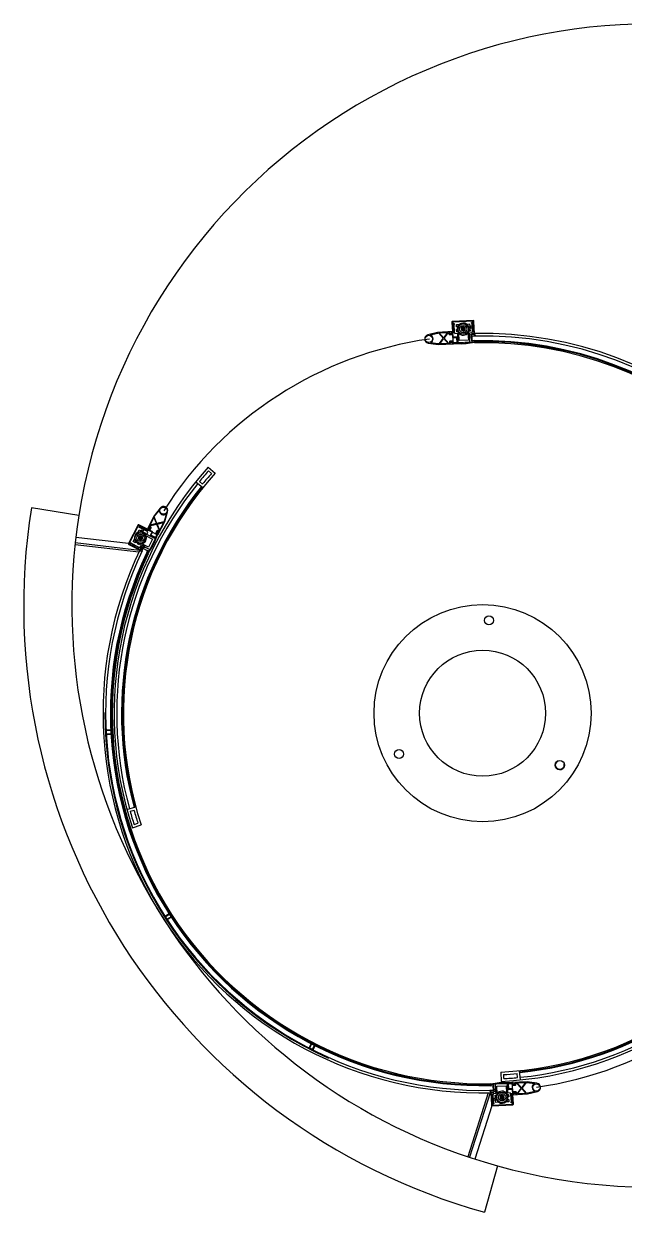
# Model space of a CAD drawing. Header units: inches. Extents: x -12530 to 36157, y 78659 to 110077.
# Drawn here: x -4030 to -2408, y 87301 to 90509 of the extents above; entities that cross this region are included whole.
import ezdxf

# ---------------------------------------------------------------- set-up
doc = ezdxf.new("R2010")
doc.units = ezdxf.units.IN
doc.header["$MEASUREMENT"] = 0
doc.layers.add('freecads.com', color=7, linetype='Continuous')

msp = doc.modelspace()

# ---------------------------------------------------------------- linework, layer by layer
at = {"layer": 'freecads.com'}
for p, q in [((-2873.8, 89703.7), (-2872.4, 89677.4)), ((-2871.5, 89677.5), (-2872.8, 89703.7)), ((-2872.5, 89701.6), (-2872.4, 89699.9)), ((-2815.7, 89708), (-2872.4, 89705.2)), ((-2872.4, 89704.2), (-2815.7, 89707)), ((-2872.4, 89699.9), (-2867.2, 89700.2)), ((-2871.3, 89678), (-2872.4, 89699.9)), ((-2868.3, 89700.1), (-2872.3, 89699.9)), ((-2872.3, 89699.9), (-2871.1, 89675.4)), ((-2817.9, 89706.8), (-2870.1, 89704.1)), ((-2867, 89675.6), (-2868.3, 89700.1)), ((-2868.1, 89697.7), (-2867.1, 89677.3)), ((-2867.7, 89697.7), (-2868.1, 89697.7)), ((-2867.2, 89700.2), (-2867.7, 89697.7)), ((-2861.6, 89697.2), (-2853.4, 89697.6)), ((-2861.3, 89690.7), (-2861.6, 89697.2)), ((-2858.3, 89690.8), (-2861.3, 89690.7)), ((-2843.3, 89691.1), (-2848.5, 89687.8)), ((-2837.8, 89688.3), (-2843.3, 89691.1)), ((-2837.5, 89682.2), (-2837.8, 89688.3)), ((-2833.9, 89698.6), (-2825.7, 89699)), ((-2825.4, 89692.5), (-2828.4, 89692.3)), ((-2825.7, 89699), (-2825.4, 89692.5)), ((-2824.4, 89692.1), (-2824.5, 89691.7)), ((-2824.5, 89691.7), (-2824.4, 89688.4)), ((-2818.3, 89692.4), (-2824.4, 89692.1)), ((-2824.4, 89688.4), (-2824.2, 89688)), ((-2824.2, 89688), (-2818.1, 89688.3)), ((-2820.4, 89702.5), (-2815.2, 89702.8)), ((-2819.6, 89700.1), (-2820.4, 89702.5)), ((-2819.2, 89700.1), (-2819.6, 89700.1)), ((-2815.3, 89702.8), (-2819.4, 89702.6)), ((-2819.4, 89702.6), (-2818.9, 89692.6)), ((-2818.2, 89679.7), (-2819.2, 89700.1)), ((-2818.9, 89692.6), (-2817, 89692.7)), ((-2816.8, 89688.2), (-2818.6, 89688.1)), ((-2818.6, 89688.1), (-2818.1, 89678.1)), ((-2817.9, 89692), (-2818.3, 89692.4)), ((-2818.1, 89688.3), (-2817.7, 89688.8)), ((-2817.4, 89692.1), (-2817.9, 89692)), ((-2817.9, 89692), (-2817.9, 89692)), ((-2817.9, 89692), (-2817.9, 89692)), ((-2817.3, 89690.7), (-2817.7, 89690.4)), ((-2817.7, 89690.7), (-2817.3, 89690.7)), ((-2817.7, 89690.4), (-2817.7, 89690.7)), ((-2817.7, 89690.4), (-2817.3, 89690.2)), ((-2817.6, 89690.1), (-2817.7, 89690.4)), ((-2817.7, 89688.8), (-2817.2, 89688.8)), ((-2817.7, 89688.8), (-2817.7, 89688.8)), ((-2817.7, 89688.8), (-2817.7, 89688.8)), ((-2817.3, 89690.2), (-2817.6, 89690.1)), ((-2815.3, 89694.3), (-2817.4, 89692.1)), ((-2817.3, 89690.7), (-2814.8, 89692.7)), ((-2817.3, 89690.7), (-2814.7, 89690.8)), ((-2817.3, 89690.2), (-2817.3, 89690.7)), ((-2814.7, 89690.3), (-2817.3, 89690.2)), ((-2814.6, 89688.4), (-2817.3, 89690.2)), ((-2817.2, 89688.8), (-2814.9, 89686.7)), ((-2817, 89692.7), (-2814.9, 89695)), ((-2817, 89692.4), (-2817, 89692.7)), ((-2816.8, 89688.2), (-2816.8, 89688.4)), ((-2814.4, 89686.1), (-2816.8, 89688.2)), ((-2815.2, 89702.8), (-2815.3, 89704.4)), ((-2814.9, 89695), (-2815.3, 89702.8)), ((-2814.9, 89694.4), (-2815.3, 89694.3)), ((-2815.2, 89706.7), (-2813.4, 89670.2)), ((-2815.2, 89702.8), (-2813.8, 89674.2)), ((-2814.9, 89695), (-2814.9, 89694.4)), ((-2814.8, 89692.7), (-2814.9, 89694.4)), ((-2814.8, 89692.7), (-2814.7, 89690.8)), ((-2814.7, 89690.8), (-2814.7, 89690.3)), ((-2814.7, 89690.3), (-2814.6, 89688.4)), ((-2814.5, 89686.8), (-2814.6, 89688.4)), ((-2812.4, 89670.2), (-2814.3, 89706.7)), ((-2912.1, 89676), (-2938.5, 89669.5)), ((-2932.4, 89669.3), (-2911.9, 89674.3)), ((-2871.3, 89678), (-2912.1, 89676)), ((-2911.9, 89674.3), (-2910.2, 89674.4)), ((-2910.2, 89674.4), (-2897, 89660.4)), ((-2897, 89660.4), (-2908.7, 89645)), ((-2908.1, 89674.5), (-2885.2, 89675.7)), ((-2896, 89661.7), (-2908.1, 89674.5)), ((-2906.6, 89645.1), (-2895.8, 89659.1)), ((-2885.2, 89675.7), (-2896, 89661.7)), ((-2895.8, 89659.1), (-2883.7, 89646.3)), ((-2894.8, 89660.5), (-2883, 89675.8)), ((-2881.6, 89646.4), (-2894.8, 89660.5)), ((-2883, 89675.8), (-2879, 89676)), ((-2879, 89676), (-2881.8, 89675.8)), ((-2881.8, 89675.8), (-2881.6, 89671.8)), ((-2880.5, 89674.7), (-2878.9, 89674.8)), ((-2880.4, 89671.4), (-2880.5, 89674.7)), ((-2872.2, 89671.8), (-2880.4, 89671.4)), ((-2878.9, 89674.8), (-2880.1, 89674.7)), ((-2880.1, 89674.7), (-2878.1, 89671.5)), ((-2879.9, 89670.2), (-2872.1, 89670.6)), ((-2879, 89676), (-2878.9, 89674.8)), ((-2878.9, 89674.8), (-2879, 89676)), ((-2878.1, 89671.5), (-2874.5, 89671.7)), ((-2874.5, 89671.7), (-2872.8, 89675.1)), ((-2874.1, 89676.2), (-2871.2, 89676.4)), ((-2871.2, 89676.4), (-2874.1, 89676.2)), ((-2874, 89675), (-2874.1, 89676.2)), ((-2874.1, 89676.2), (-2874, 89675)), ((-2872.8, 89675.1), (-2874, 89675)), ((-2874, 89675), (-2872.4, 89675.1)), ((-2872.4, 89677.4), (-2871.5, 89677.5)), ((-2872.4, 89675.1), (-2872.2, 89671.8)), ((-2872.1, 89670.6), (-2871.8, 89663.3)), ((-2871.2, 89676.4), (-2871.3, 89678)), ((-2870.5, 89663), (-2871.2, 89676.4)), ((-2871.1, 89675.4), (-2867, 89675.6)), ((-2861.5, 89663.4), (-2870.5, 89663)), ((-2869.9, 89651.1), (-2870.5, 89661.8)), ((-2870.1, 89661.8), (-2861.1, 89662.2)), ((-2867.1, 89677.3), (-2865.3, 89673.3)), ((-2865.3, 89673.3), (-2858.8, 89673.6)), ((-2861.1, 89662.2), (-2860.4, 89648.7)), ((-2861, 89684.1), (-2859.3, 89684.2)), ((-2860.6, 89677.6), (-2861, 89684.1)), ((-2857.6, 89677.7), (-2860.6, 89677.6)), ((-2859.2, 89649.2), (-2859.8, 89661.9)), ((-2858.8, 89673.6), (-2857.5, 89649.1)), ((-2853.7, 89654.2), (-2854.7, 89673.6)), ((-2848.5, 89687.8), (-2848.1, 89681.7)), ((-2848.1, 89681.7), (-2842.7, 89678.9)), ((-2842.7, 89678.9), (-2837.5, 89682.2)), ((-2830.2, 89674.8), (-2829.2, 89655.4)), ((-2824.7, 89679.4), (-2827.7, 89679.2)), ((-2826.7, 89685.8), (-2825, 89685.9)), ((-2826.1, 89675.2), (-2819.6, 89675.6)), ((-2824.9, 89650.8), (-2826.1, 89675.2)), ((-2825, 89685.9), (-2824.7, 89679.4)), ((-2813.6, 89670.1), (-2821.8, 89669.7)), ((-2821.8, 89669.7), (-2821.6, 89666.4)), ((-2821.6, 89666.4), (-2810.2, 89667)), ((-2821.5, 89665.1), (-2821.1, 89653.2)), ((-2820.1, 89672.9), (-2820, 89669.8)), ((-2819.9, 89666.5), (-2819.9, 89666.3)), ((-2819.9, 89666.3), (-2819.5, 89653.3)), ((-2819.7, 89666.3), (-2819.9, 89666.3)), ((-2819.6, 89675.6), (-2818.2, 89679.7)), ((-2818.4, 89672.9), (-2818.4, 89673.1)), ((-2818.1, 89678.1), (-2814, 89678.3)), ((-2814.9, 89686.7), (-2814.5, 89686.8)), ((-2814.5, 89686.8), (-2814.4, 89686.1)), ((-2814, 89678.3), (-2814.4, 89686.1)), ((-2813.8, 89674.2), (-2813.6, 89670.1)), ((-2813, 89674.2), (-2813.8, 89674.2)), ((-2813.4, 89670.2), (-2812.4, 89670.2)), ((-2810.2, 89667), (-2813, 89674.2)), ((-2937.4, 89647.1), (-2910.5, 89643.3)), ((-2910.4, 89644.9), (-2931.3, 89647.9)), ((-2910.5, 89643.3), (-2869.6, 89645.4)), ((-2908.7, 89645), (-2910.4, 89644.9)), ((-2883.7, 89646.3), (-2906.6, 89645.1)), ((-2877.5, 89646.6), (-2881.6, 89646.4)), ((-2880.5, 89650.5), (-2880.3, 89646.5)), ((-2880.3, 89646.5), (-2877.5, 89646.6)), ((-2879.3, 89651), (-2871.2, 89651.4)), ((-2879.2, 89647.7), (-2879.3, 89651)), ((-2877.5, 89647.8), (-2879.2, 89647.7)), ((-2871.6, 89652.6), (-2879, 89652.3)), ((-2877, 89651.1), (-2878.8, 89647.8)), ((-2878.8, 89647.8), (-2877.5, 89647.8)), ((-2877.5, 89647.8), (-2877.5, 89646.6)), ((-2877.5, 89646.6), (-2877.5, 89647.8)), ((-2873.5, 89651.3), (-2877, 89651.1)), ((-2871.4, 89648.1), (-2873.5, 89651.3)), ((-2871, 89648.2), (-2872.6, 89648.1)), ((-2872.6, 89648.1), (-2871.4, 89648.1)), ((-2872.6, 89646.8), (-2872.6, 89648.1)), ((-2872.6, 89648.1), (-2872.6, 89646.8)), ((-2872.6, 89646.8), (-2860.7, 89647.4)), ((-2869.7, 89647), (-2872.6, 89646.8)), ((-2871.2, 89651.4), (-2871, 89648.2)), ((-2869.8, 89648.2), (-2869.9, 89651.1)), ((-2869.9, 89648), (-2869.9, 89646.4)), ((-2847.2, 89647.2), (-2869.9, 89648)), ((-2869.9, 89646.4), (-2847.2, 89645.5)), ((-2860.4, 89648.7), (-2869.8, 89648.2)), ((-2869.6, 89645.4), (-2869.7, 89647)), ((-2857.5, 89649.1), (-2855.8, 89647.6)), ((-2842.7, 89648.2), (-2856.2, 89647.5)), ((-2855.8, 89647.6), (-2826.4, 89649)), ((-2829.2, 89655.4), (-2853.7, 89654.2)), ((-2835.1, 89647.8), (-2847.1, 89647.2)), ((-2847, 89645.5), (-2835, 89646.2)), ((-2826, 89649), (-2839, 89648.4)), ((-2812.5, 89650.9), (-2835, 89647.8)), ((-2834.8, 89646.2), (-2812.3, 89649.3)), ((-2826.4, 89649), (-2824.9, 89650.8)), ((-2812.8, 89653.8), (-2820.1, 89653.4)), ((-2820.1, 89653.4), (-2819.9, 89649.3)), ((-2819.9, 89649.3), (-2812.6, 89649.7)), ((-2819.5, 89653.3), (-2819.3, 89653.3)), ((-2812.6, 89649.7), (-2812.8, 89653.8)), ((-2812.3, 89649.3), (-2812.5, 89650.9)), ((-3531.5, 89312.4), (-3512.9, 89295.7)), ((-3565.2, 89272.7), (-3545.8, 89257)), ((-3555.3, 89273.7), (-3546.7, 89266.8)), ((-3530.8, 89302.4), (-3522.7, 89295.1)), ((-3880.7, 89182.1), (-4009.1, 89202.2)), ((-3678, 89180.5), (-3696.6, 89144.1)), ((-3688.8, 89155.8), (-3678.3, 89176.3)), ((-3678.3, 89176.3), (-3671.6, 89159.9)), ((-3661.3, 89201.9), (-3678, 89180.5)), ((-3677.3, 89178.2), (-3676.6, 89179.6)), ((-3670, 89160.3), (-3677.3, 89178.2)), ((-3676.6, 89179.6), (-3663.6, 89196.3)), ((-3644.5, 89186.5), (-3650.4, 89166.2)), ((-3648.9, 89165.6), (-3641.3, 89191.7)), ((-3720.9, 89156.3), (-3746.8, 89105.8)), ((-3745.9, 89105.3), (-3720, 89155.9)), ((-3720.9, 89153.8), (-3744.7, 89107.2)), ((-3721.8, 89135.9), (-3718.1, 89143.2)), ((-3719.5, 89156.1), (-3696, 89144.1)), ((-3695.6, 89144.9), (-3719, 89156.9)), ((-3718.5, 89149.5), (-3716.1, 89154.1)), ((-3716, 89149), (-3718.5, 89149.5)), ((-3718.1, 89143.2), (-3712.2, 89140.2)), ((-3716.2, 89154.1), (-3718, 89150.4)), ((-3718, 89150.4), (-3709.1, 89145.9)), ((-3716.1, 89154.1), (-3717.6, 89154.9)), ((-3709.2, 89150.5), (-3716.2, 89154.1)), ((-3716.1, 89154.1), (-3696.6, 89144.1)), ((-3715.8, 89149.3), (-3716, 89149)), ((-3697.6, 89140), (-3715.8, 89149.3)), ((-3708.7, 89146.3), (-3711.4, 89140.9)), ((-3709.2, 89150.5), (-3708.6, 89150.2)), ((-3708.3, 89147.5), (-3709.2, 89150.5)), ((-3709.1, 89145.9), (-3708.3, 89147.5)), ((-3708.6, 89150.2), (-3708.8, 89149.8)), ((-3708.8, 89149.8), (-3707.9, 89146.9)), ((-3708.1, 89146.5), (-3708.7, 89146.3)), ((-3707.1, 89149.5), (-3708.6, 89150.2)), ((-3708, 89147.4), (-3708.3, 89147.5)), ((-3707.9, 89146.9), (-3708.1, 89146.5)), ((-3708.1, 89146.5), (-3708.1, 89146.5)), ((-3708.1, 89146.5), (-3708.1, 89146.5)), ((-3707.8, 89139), (-3705, 89144.4)), ((-3707.1, 89149.5), (-3705.5, 89148.6)), ((-3706.7, 89146.3), (-3707.1, 89149.5)), ((-3706.8, 89146), (-3706.7, 89146.3)), ((-3706.6, 89145.8), (-3706.8, 89146)), ((-3706.7, 89146.3), (-3705.5, 89148.6)), ((-3706.7, 89146.3), (-3706.6, 89145.8)), ((-3706.2, 89146), (-3706.7, 89146.3)), ((-3706.6, 89145.8), (-3706.2, 89146)), ((-3706.4, 89145.7), (-3706.6, 89145.8)), ((-3706.2, 89146), (-3706.4, 89145.7)), ((-3705, 89148.4), (-3706.2, 89146)), ((-3703.3, 89147.5), (-3706.2, 89146)), ((-3705.5, 89148.6), (-3705, 89148.4)), ((-3705.2, 89145), (-3705, 89145.4)), ((-3705.2, 89145), (-3705.2, 89145)), ((-3705.2, 89145), (-3705.2, 89145)), ((-3705, 89144.4), (-3705.2, 89145)), ((-3704.3, 89145.5), (-3705.1, 89143.8)), ((-3705.1, 89143.8), (-3696.2, 89139.3)), ((-3705, 89148.4), (-3703.3, 89147.5)), ((-3705, 89145.4), (-3702.1, 89146.4)), ((-3704.3, 89145.5), (-3704.5, 89145.6)), ((-3701.2, 89146.4), (-3704.3, 89145.5)), ((-3701.9, 89146.8), (-3703.3, 89147.5)), ((-3702.1, 89146.4), (-3701.9, 89146.8)), ((-3701.9, 89146.8), (-3701.2, 89146.4)), ((-3694.3, 89142.9), (-3701.2, 89146.4)), ((-3696.6, 89144.1), (-3695.2, 89143.4)), ((-3696.2, 89139.3), (-3694.3, 89142.9)), ((-3696, 89144.1), (-3695.6, 89144.9)), ((-3695.2, 89143.4), (-3693.9, 89145.9)), ((-3693.9, 89145.9), (-3695.2, 89143.4)), ((-3695.2, 89143.4), (-3683.2, 89137.3)), ((-3693.9, 89145.9), (-3692.8, 89145.4)), ((-3692.8, 89145.4), (-3693.9, 89145.9)), ((-3693.5, 89143.9), (-3692.8, 89145.4)), ((-3690.6, 89142.4), (-3693.5, 89143.9)), ((-3692.8, 89145.4), (-3693.3, 89144.3)), ((-3693.3, 89144.3), (-3689.5, 89144.5)), ((-3691.6, 89150.3), (-3689.8, 89153.9)), ((-3690.3, 89152.8), (-3691.6, 89150.3)), ((-3690.5, 89149.7), (-3691.6, 89150.3)), ((-3691.6, 89150.3), (-3690.5, 89149.7)), ((-3686.9, 89149.7), (-3690.6, 89142.4)), ((-3690.5, 89149.7), (-3689.8, 89151.2)), ((-3690, 89150.8), (-3690.5, 89149.7)), ((-3686.7, 89151), (-3690.3, 89152.8)), ((-3687.9, 89147.7), (-3690, 89150.8)), ((-3689.8, 89153.9), (-3670.9, 89158.4)), ((-3689.8, 89151.2), (-3686.9, 89149.7)), ((-3689.5, 89141.9), (-3686, 89148.8)), ((-3689.5, 89144.5), (-3687.9, 89147.7)), ((-3671.6, 89159.9), (-3688.8, 89155.8)), ((-3670.9, 89158.4), (-3663.6, 89140.5)), ((-3651.2, 89164.8), (-3670, 89160.3)), ((-3669.3, 89158.8), (-3652.1, 89162.8)), ((-3662.6, 89142.4), (-3669.3, 89158.8)), ((-3667.5, 89129.2), (-3648.9, 89165.6)), ((-3652.1, 89162.8), (-3662.6, 89142.4)), ((-3650.4, 89166.2), (-3651.2, 89164.8)), ((-3746.8, 89105.8), (-3888.9, 89122.5)), ((-3734.5, 89111.2), (-3730.7, 89118.5)), ((-3728.6, 89108.2), (-3734.5, 89111.2)), ((-3727.3, 89110.9), (-3728.6, 89108.2)), ((-3714.9, 89127.3), (-3720.1, 89124)), ((-3720.1, 89124), (-3719.7, 89117.9)), ((-3719.7, 89117.9), (-3714.3, 89115.1)), ((-3709.4, 89124.5), (-3714.9, 89127.3)), ((-3714.3, 89115.1), (-3709.1, 89118.4)), ((-3712.2, 89140.2), (-3713.6, 89137.5)), ((-3711.4, 89140.9), (-3711.2, 89140.5)), ((-3711.2, 89140.5), (-3708.2, 89139)), ((-3709.1, 89118.4), (-3709.4, 89124.5)), ((-3708.2, 89139), (-3707.8, 89139)), ((-3707.1, 89135.7), (-3706.4, 89137.2)), ((-3706.4, 89137.2), (-3700.6, 89134.2)), ((-3700.6, 89134.2), (-3701.9, 89131.5)), ((-3699.4, 89127.2), (-3682.1, 89118.3)), ((-3697.7, 89130.9), (-3694.7, 89136.7)), ((-3675.9, 89119.7), (-3697.7, 89130.9)), ((-3694.7, 89136.7), (-3697.6, 89140)), ((-3682.1, 89118.3), (-3693.3, 89096.5)), ((-3683, 89138.5), (-3689.5, 89141.9)), ((-3675, 89117.9), (-3688.7, 89091)), ((-3688.6, 89091.3), (-3675.2, 89117.5)), ((-3683.2, 89137.3), (-3687.3, 89129.3)), ((-3686.6, 89127.1), (-3675.3, 89121.3)), ((-3686.4, 89128.3), (-3682.3, 89136.3)), ((-3674.3, 89122.2), (-3686.4, 89128.3)), ((-3682.2, 89136.7), (-3672.6, 89131.8)), ((-3669.8, 89130.5), (-3678.4, 89109.5)), ((-3676.9, 89108.9), (-3668.3, 89129.9)), ((-3675.2, 89117.5), (-3675.9, 89119.7)), ((-3670.1, 89130.5), (-3674.3, 89122.2)), ((-3670, 89140.6), (-3673.3, 89134)), ((-3673.1, 89122), (-3667.7, 89132.5)), ((-3672.6, 89131.8), (-3670.1, 89130.5)), ((-3672.4, 89133.1), (-3668.7, 89140.4)), ((-3669.5, 89131.6), (-3672.4, 89133.1)), ((-3669.7, 89138.3), (-3671.4, 89135.2)), ((-3671.4, 89135.2), (-3669.3, 89132)), ((-3668.3, 89129.9), (-3669.8, 89130.5)), ((-3666, 89138.5), (-3669.7, 89138.3)), ((-3668.7, 89133.1), (-3669.5, 89131.6)), ((-3669.3, 89132), (-3668.7, 89133.1)), ((-3667.7, 89132.5), (-3669, 89130)), ((-3669, 89130), (-3667.5, 89129.2)), ((-3668.7, 89140.4), (-3665.8, 89138.9)), ((-3668.7, 89133.1), (-3667.7, 89132.5)), ((-3667.7, 89132.5), (-3668.7, 89133.1)), ((-3664.1, 89139.4), (-3667.8, 89141.3)), ((-3665.8, 89138.9), (-3666.5, 89137.4)), ((-3666.5, 89137.4), (-3666, 89138.5)), ((-3665.4, 89136.9), (-3666.5, 89137.4)), ((-3666.5, 89137.4), (-3665.4, 89136.9)), ((-3663.6, 89140.5), (-3665.4, 89136.9)), ((-3665.4, 89136.9), (-3664.1, 89139.4)), ((-3719.2, 89082.4), (-3891.2, 89102.6)), ((-3716.9, 89087.1), (-3890.7, 89107.6)), ((-3746.2, 89103.9), (-3713.6, 89087.2)), ((-3713.2, 89088.1), (-3745.7, 89104.8)), ((-3743.7, 89103.9), (-3742.2, 89103.2)), ((-3742.2, 89103.2), (-3739.8, 89107.8)), ((-3740.3, 89106.9), (-3742.2, 89103.2)), ((-3742.2, 89103.2), (-3720.4, 89092)), ((-3716.7, 89090.1), (-3742.2, 89103.2)), ((-3718.5, 89095.7), (-3740.3, 89106.9)), ((-3739.8, 89107.8), (-3738, 89106.1)), ((-3738, 89106.1), (-3738.1, 89105.7)), ((-3738.1, 89105.7), (-3720, 89096.4)), ((-3722.8, 89105.2), (-3722, 89106.6)), ((-3717, 89102.2), (-3722.8, 89105.2)), ((-3720.4, 89092), (-3718.5, 89095.7)), ((-3720, 89096.4), (-3715.6, 89096)), ((-3716.7, 89090.1), (-3717.1, 89089.4)), ((-3717.1, 89089.4), (-3711.7, 89083.9)), ((-3715.6, 89104.9), (-3717, 89102.2)), ((-3713.1, 89088.3), (-3716.7, 89090.1)), ((-3715.6, 89096), (-3712.6, 89101.8)), ((-3713.8, 89093.9), (-3713.7, 89093.8)), ((-3713.6, 89087.2), (-3713.2, 89088.1)), ((-3709.4, 89095.6), (-3713.1, 89088.3)), ((-3710.2, 89094), (-3712.9, 89095.3)), ((-3712.6, 89101.8), (-3690.8, 89090.6)), ((-3711.7, 89083.9), (-3706.4, 89094.1)), ((-3693.3, 89096.5), (-3710.6, 89105.3)), ((-3706.4, 89094.1), (-3709.4, 89095.6)), ((-3707.1, 89092.4), (-3707.2, 89092.5)), ((-3695.4, 89086.6), (-3707.1, 89092.3)), ((-3695.2, 89087.4), (-3698.5, 89080.8)), ((-3698.5, 89080.8), (-3694.9, 89079)), ((-3683.9, 89098.7), (-3696, 89079.4)), ((-3696, 89079.4), (-3694.6, 89078.5)), ((-3691.5, 89085.5), (-3695.2, 89087.4)), ((-3694.9, 89079), (-3691.5, 89085.5)), ((-3694.6, 89078.5), (-3682.5, 89097.8)), ((-3690.8, 89090.6), (-3688.6, 89091.3)), ((-3678.4, 89109.4), (-3683.9, 89098.7)), ((-3682.4, 89097.9), (-3676.9, 89108.7)), ((-3806.8, 88602.6), (-3807.4, 88596.9)), ((-3806, 88602.6), (-3806.8, 88602.6)), ((-3792.9, 88603.3), (-3806, 88602.6)), ((-3805.9, 88601), (-3806, 88602.6)), ((-3792.9, 88601.6), (-3805.9, 88601)), ((-3792.9, 88603.3), (-3792.9, 88601.6)), ((-3792.1, 88603.3), (-3792.9, 88603.3)), ((-3791, 88597.6), (-3792.1, 88603.3)), ((-3791.6, 88591.9), (-3791, 88597.6)), ((-3807.4, 88596.9), (-3806.3, 88591.2)), ((-3806.3, 88591.2), (-3805.5, 88591.2)), ((-3805.5, 88592.9), (-3792.5, 88593.5)), ((-3805.5, 88591.2), (-3805.5, 88592.9)), ((-3805.5, 88591.2), (-3792.4, 88591.8)), ((-3792.5, 88593.5), (-3792.4, 88591.8)), ((-3792.4, 88591.8), (-3791.6, 88591.9)), ((-3751.2, 88388.7), (-3727.1, 88395.2)), ((-3742.5, 88383.8), (-3731.9, 88386.6)), ((-3736.3, 88338.8), (-3712.6, 88346.5)), ((-3731.7, 88347.6), (-3721.3, 88351)), ((-3647.2, 88101.1), (-3647.9, 88100.6)), ((-3647.9, 88100.6), (-3645.5, 88095.4)), ((-3647.2, 88101.1), (-3636.2, 88108.2)), ((-3646.2, 88099.4), (-3647.2, 88101.1)), ((-3646.2, 88099.4), (-3635.2, 88106.5)), ((-3645.5, 88095.4), (-3641.7, 88091)), ((-3641.9, 88092.8), (-3630.9, 88099.9)), ((-3641, 88091.5), (-3641.9, 88092.8)), ((-3641.7, 88091), (-3641, 88091.5)), ((-3630, 88098.6), (-3641, 88091.5)), ((-3635.5, 88108.6), (-3636.2, 88108.2)), ((-3636.2, 88108.2), (-3635.2, 88106.5)), ((-3631.7, 88104.3), (-3635.5, 88108.6)), ((-3629.3, 88099), (-3631.7, 88104.3)), ((-3630.9, 88099.9), (-3630, 88098.6)), ((-3630, 88098.6), (-3629.3, 88099)), ((-3259.3, 87745.4), (-3258.9, 87746.1)), ((-3254.6, 87742), (-3259.3, 87745.4)), ((-3253, 87757.7), (-3258.9, 87746.1)), ((-3258.9, 87746.1), (-3257.5, 87745.3)), ((-3257.5, 87745.3), (-3251.5, 87757)), ((-3249.1, 87740.2), (-3254.6, 87742)), ((-3253, 87757.7), (-3252.6, 87758.5)), ((-3251.5, 87757), (-3253, 87757.7)), ((-3252.6, 87758.5), (-3247.2, 87756.6)), ((-3244.3, 87753.3), (-3250.2, 87741.6)), ((-3250.2, 87741.6), (-3248.7, 87740.9)), ((-3248.7, 87740.9), (-3249.1, 87740.2)), ((-3242.8, 87752.6), (-3248.7, 87740.9)), ((-3247.2, 87756.6), (-3242.4, 87753.3)), ((-3242.8, 87752.6), (-3244.3, 87753.3)), ((-3242.4, 87753.3), (-3242.8, 87752.6)), ((-2741.7, 87679.4), (-2740.5, 87654.4)), ((-2734.4, 87672.9), (-2733.9, 87661.9)), ((-2696.2, 87664.8), (-2697.4, 87675.7)), ((-2688.5, 87658.4), (-2691.1, 87683.3)), ((-2746.4, 87650.4), (-2768.9, 87647.3)), ((-2768.9, 87647.3), (-2768.7, 87645.6)), ((-2768.7, 87645.6), (-2746.2, 87648.8)), ((-2761.3, 87647.2), (-2768.7, 87646.8)), ((-2768.7, 87646.8), (-2768.5, 87642.7)), ((-2768.5, 87642.7), (-2761.1, 87643.1)), ((-2761.8, 87643.3), (-2761.9, 87643.3)), ((-2761.4, 87630.2), (-2761.8, 87643.3)), ((-2761.1, 87643.1), (-2761.3, 87647.2)), ((-2759.8, 87631.4), (-2760.2, 87643.3)), ((-2754.8, 87647.5), (-2756.4, 87645.8)), ((-2756.4, 87645.8), (-2755.1, 87621.3)), ((-2755.2, 87647.5), (-2725, 87649)), ((-2725.4, 87649), (-2754.8, 87647.5)), ((-2752, 87641.1), (-2727.5, 87642.3)), ((-2751, 87621.7), (-2752, 87641.1)), ((-2734.2, 87651), (-2746.3, 87650.4)), ((-2746.2, 87648.8), (-2734.1, 87649.4)), ((-2734.1, 87649.4), (-2711.4, 87648.5)), ((-2711.3, 87650.2), (-2734, 87651)), ((-2727.5, 87642.3), (-2726.6, 87623)), ((-2723.7, 87647.4), (-2725.4, 87649)), ((-2722.5, 87622.9), (-2723.7, 87647.4)), ((-2722.1, 87647.4), (-2721.4, 87634.6)), ((-2720.9, 87647.9), (-2711.5, 87648.3)), ((-2720.2, 87634.3), (-2720.9, 87647.9)), ((-2708.7, 87649.7), (-2720.5, 87649.1)), ((-2670.8, 87653.2), (-2711.6, 87651.2)), ((-2711.6, 87651.2), (-2711.5, 87649.6)), ((-2711.5, 87649.6), (-2708.7, 87649.7)), ((-2711.5, 87648.3), (-2711.3, 87645.5)), ((-2711.4, 87648.5), (-2711.3, 87650.2)), ((-2711.3, 87645.5), (-2710.8, 87634.7)), ((-2710.2, 87648.4), (-2708.6, 87648.5)), ((-2710.1, 87645.1), (-2710.2, 87648.4)), ((-2701.9, 87645.5), (-2710.1, 87645.1)), ((-2708.6, 87648.5), (-2709.8, 87648.4)), ((-2709.8, 87648.4), (-2707.8, 87645.2)), ((-2709.6, 87643.9), (-2702.3, 87644.3)), ((-2708.7, 87649.7), (-2708.6, 87648.5)), ((-2708.6, 87648.5), (-2708.7, 87649.7)), ((-2707.8, 87645.2), (-2704.2, 87645.4)), ((-2704.2, 87645.4), (-2702.5, 87648.8)), ((-2703.8, 87649.9), (-2699.7, 87650.1)), ((-2700.9, 87650.1), (-2703.8, 87649.9)), ((-2703.7, 87648.7), (-2703.8, 87649.9)), ((-2703.8, 87649.9), (-2703.7, 87648.7)), ((-2702.5, 87648.8), (-2703.7, 87648.7)), ((-2703.7, 87648.7), (-2702.1, 87648.8)), ((-2702.1, 87648.8), (-2701.9, 87645.5)), ((-2700.7, 87646), (-2700.9, 87650.1)), ((-2699.7, 87650.1), (-2686.4, 87636.1)), ((-2686.4, 87636.1), (-2698.2, 87620.8)), ((-2697.5, 87650.3), (-2674.6, 87651.4)), ((-2685.4, 87637.4), (-2697.5, 87650.3)), ((-2674.6, 87651.4), (-2685.4, 87637.4)), ((-2684.3, 87636.2), (-2672.5, 87651.5)), ((-2671, 87622.1), (-2684.3, 87636.2)), ((-2672.5, 87651.5), (-2670.9, 87651.6)), ((-2670.9, 87651.6), (-2650, 87648.7)), ((-2643.9, 87649.5), (-2670.8, 87653.2)), ((-2775.3, 87623.3), (-2830.9, 87451)), ((-2770, 87623.4), (-2826.2, 87449.5)), ((-2759.7, 87630.1), (-2771.1, 87629.5)), ((-2771.1, 87629.5), (-2768.3, 87622.3)), ((-2767.9, 87626.4), (-2768.8, 87626.3)), ((-2768.8, 87626.3), (-2767, 87589.8)), ((-2768.3, 87622.3), (-2767.4, 87622.3)), ((-2766, 87589.9), (-2767.9, 87626.4)), ((-2767.7, 87626.4), (-2759.5, 87626.8)), ((-2767.4, 87622.3), (-2767.7, 87626.4)), ((-2766, 87593.7), (-2767.4, 87622.3)), ((-2763.1, 87618.4), (-2767.2, 87618.2)), ((-2767.2, 87618.2), (-2766.8, 87610.5)), ((-2766.8, 87609.8), (-2766.8, 87610.5)), ((-2766.8, 87610.5), (-2764.4, 87608.3)), ((-2766.8, 87609.8), (-2766.7, 87608.1)), ((-2766.3, 87609.8), (-2766.8, 87609.8)), ((-2766.6, 87606.3), (-2766.7, 87608.1)), ((-2766.7, 87608.1), (-2764, 87606.4)), ((-2766.6, 87606.3), (-2764, 87606.4)), ((-2766.6, 87605.7), (-2766.6, 87606.3)), ((-2764, 87605.8), (-2766.6, 87605.7)), ((-2766.5, 87603.9), (-2766.6, 87605.7)), ((-2764, 87605.8), (-2766.5, 87603.9)), ((-2766.5, 87603.9), (-2766.4, 87602.2)), ((-2764.2, 87603.9), (-2766.4, 87601.5)), ((-2764.1, 87607.8), (-2766.3, 87609.8)), ((-2765.9, 87602.2), (-2763.9, 87604.5)), ((-2764.4, 87608.3), (-2762.6, 87608.4)), ((-2764.4, 87608.3), (-2764.4, 87608.1)), ((-2764.2, 87604.1), (-2764.2, 87603.9)), ((-2762.4, 87603.9), (-2764.2, 87603.9)), ((-2763.6, 87607.8), (-2764.1, 87607.8)), ((-2764, 87606.4), (-2764, 87605.8)), ((-2763.6, 87606.1), (-2764, 87606.4)), ((-2764, 87606.4), (-2763.6, 87606.4)), ((-2764, 87605.8), (-2763.6, 87606.1)), ((-2763.6, 87605.9), (-2764, 87605.8)), ((-2763.9, 87604.5), (-2763.4, 87604.5)), ((-2763.2, 87608.2), (-2763.6, 87607.8)), ((-2763.6, 87607.8), (-2763.6, 87607.8)), ((-2763.6, 87607.8), (-2763.6, 87607.8)), ((-2763.6, 87606.4), (-2763.6, 87606.1)), ((-2763.6, 87606.1), (-2763.6, 87605.9)), ((-2763.4, 87604.5), (-2763, 87604.1)), ((-2763.4, 87604.5), (-2763.4, 87604.5)), ((-2763.4, 87604.5), (-2763.4, 87604.5)), ((-2757.1, 87608.5), (-2763.2, 87608.2)), ((-2762.6, 87608.4), (-2763.1, 87618.4)), ((-2761.6, 87621), (-2763, 87616.8)), ((-2763, 87616.8), (-2762, 87596.4)), ((-2763, 87604.1), (-2756.9, 87604.4)), ((-2762.8, 87623.6), (-2762.8, 87623.5)), ((-2761.9, 87593.9), (-2762.4, 87603.9)), ((-2755.1, 87621.3), (-2761.6, 87621)), ((-2761.5, 87630.2), (-2761.4, 87630.2)), ((-2761.4, 87630), (-2761.4, 87630.2)), ((-2761.2, 87623.7), (-2761.3, 87626.7)), ((-2759.5, 87626.8), (-2759.7, 87630.1)), ((-2756.9, 87608.1), (-2757.1, 87608.5)), ((-2756.7, 87604.8), (-2756.9, 87608.1)), ((-2756.9, 87604.4), (-2756.7, 87604.8)), ((-2756.5, 87617.2), (-2753.5, 87617.3)), ((-2756.2, 87610.6), (-2756.5, 87617.2)), ((-2754.6, 87610.7), (-2756.2, 87610.6)), ((-2755.9, 87604.1), (-2752.9, 87604.2)), ((-2755.6, 87597.5), (-2755.9, 87604.1)), ((-2738.6, 87617.7), (-2743.7, 87614.3)), ((-2743.7, 87614.3), (-2743.4, 87608.2)), ((-2743.4, 87608.2), (-2737.9, 87605.4)), ((-2733.1, 87614.9), (-2738.6, 87617.7)), ((-2737.9, 87605.4), (-2732.8, 87608.7)), ((-2732.8, 87608.7), (-2733.1, 87614.9)), ((-2723.6, 87618.8), (-2720.6, 87619)), ((-2723, 87605.7), (-2720, 87605.9)), ((-2716, 87623.3), (-2722.5, 87622.9)), ((-2720.3, 87612.4), (-2721.9, 87612.4)), ((-2720.6, 87619), (-2720.3, 87612.4)), ((-2711.2, 87634.8), (-2720.2, 87634.3)), ((-2720, 87605.9), (-2719.6, 87599.4)), ((-2719.7, 87633.1), (-2710.7, 87633.5)), ((-2714.1, 87619.3), (-2716, 87623.3)), ((-2710.1, 87621.1), (-2714.2, 87620.9)), ((-2714.2, 87620.9), (-2713, 87596.4)), ((-2713.1, 87598.9), (-2714.1, 87619.3)), ((-2710.7, 87633.5), (-2710, 87620.2)), ((-2708.9, 87596.6), (-2710.1, 87621.1)), ((-2710, 87618.5), (-2669.1, 87620.6)), ((-2707.2, 87620.3), (-2710, 87620.2)), ((-2710, 87620.2), (-2707.2, 87620.3)), ((-2710, 87620.2), (-2710, 87618.5)), ((-2710, 87618.5), (-2708.9, 87596.6)), ((-2709.8, 87619.1), (-2708.5, 87592.8)), ((-2708.8, 87619.1), (-2709.8, 87619.1)), ((-2709.1, 87625.9), (-2709.5, 87633.2)), ((-2701.4, 87626.3), (-2709.1, 87625.9)), ((-2709, 87624.7), (-2700.9, 87625.1)), ((-2708.9, 87621.4), (-2709, 87624.7)), ((-2707.2, 87621.5), (-2708.9, 87621.4)), ((-2707.5, 87592.8), (-2708.8, 87619.1)), ((-2706.8, 87624.8), (-2708.5, 87621.5)), ((-2708.5, 87621.5), (-2707.2, 87621.5)), ((-2707.2, 87621.5), (-2707.2, 87620.3)), ((-2707.2, 87620.3), (-2707.2, 87621.5)), ((-2703.2, 87625), (-2706.8, 87624.8)), ((-2701.1, 87621.8), (-2703.2, 87625)), ((-2700.7, 87621.9), (-2702.3, 87621.8)), ((-2702.3, 87621.8), (-2701.1, 87621.8)), ((-2702.3, 87620.6), (-2702.3, 87621.8)), ((-2702.3, 87621.8), (-2702.3, 87620.6)), ((-2698.2, 87620.8), (-2702.3, 87620.6)), ((-2702.3, 87620.6), (-2699.4, 87620.7)), ((-2700.9, 87625.1), (-2700.7, 87621.9)), ((-2699.4, 87620.7), (-2699.6, 87624.8)), ((-2696.1, 87620.9), (-2685.3, 87634.9)), ((-2673.2, 87622), (-2696.1, 87620.9)), ((-2685.3, 87634.9), (-2673.2, 87622)), ((-2669.4, 87622.2), (-2671, 87622.1)), ((-2648.9, 87627.2), (-2669.4, 87622.2)), ((-2669.1, 87620.6), (-2642.8, 87627)), ((-2765.5, 87588.5), (-2811.9, 87444.9)), ((-2766.4, 87602.2), (-2765.9, 87602.2)), ((-2766.4, 87601.5), (-2766.4, 87602.2)), ((-2766.4, 87601.5), (-2766, 87593.7)), ((-2760.8, 87594), (-2766, 87593.7)), ((-2766, 87593.7), (-2761.9, 87593.9)), ((-2766, 87593.7), (-2765.9, 87592.1)), ((-2708.8, 87592.4), (-2765.6, 87589.5)), ((-2765.5, 87588.5), (-2708.8, 87591.4)), ((-2763.3, 87589.8), (-2711.1, 87592.4)), ((-2762, 87596.4), (-2761.6, 87596.4)), ((-2761.6, 87596.4), (-2760.8, 87594)), ((-2747.4, 87598), (-2755.6, 87597.5)), ((-2719.6, 87599.4), (-2727.8, 87598.9)), ((-2714, 87596.4), (-2713.5, 87598.8)), ((-2708.9, 87596.6), (-2714, 87596.4)), ((-2713.5, 87598.8), (-2713.1, 87598.9)), ((-2713, 87596.4), (-2708.9, 87596.6)), ((-2708.8, 87595), (-2708.9, 87596.6)), ((-2750.7, 87426.5), (-2785.6, 87301.3))]:
    msp.add_line(p, q, dxfattribs=at)
for centre, radius in [((-2843, 89685), 14.2), ((-2843, 89685), 9.81), ((-2843, 89685), 4.62), ((-2843, 89685), 3.27), ((-2935.8, 89658.4), 9.81), ((-2876.4, 89673.7), 1.12), ((-2843, 89685), 2.45), ((-2825.1, 89666.9), 4.09), ((-2875.1, 89649.2), 1.12), ((-3652.3, 89194.9), 9.81), ((-3690.6, 89147), 1.12), ((-3714.6, 89121.2), 14.2), ((-3714.6, 89121.2), 9.81), ((-3714.6, 89121.2), 4.62), ((-3714.6, 89121.2), 3.27), ((-3714.6, 89121.2), 2.45), ((-3668.7, 89135.8), 1.12), ((-3707.1, 89098.3), 4.09), ((-2790.7, 88648.2), 293.1), ((-2773.5, 88898.7), 12.3), ((-2790.7, 88648.2), 170), ((-3016.2, 88537.8), 12.3), ((-2582.3, 88508.1), 12.3), ((-2706.1, 87647.4), 1.12), ((-2645.5, 87638.2), 9.81), ((-2756.1, 87629.6), 4.09), ((-2738.3, 87611.5), 14.2), ((-2738.3, 87611.5), 9.81), ((-2738.3, 87611.5), 4.62), ((-2738.3, 87611.5), 3.27), ((-2738.3, 87611.5), 2.45), ((-2704.9, 87622.9), 1.12)]:
    msp.add_circle(centre, radius, dxfattribs=at)
at = {"layer": 'freecads.com', "ltscale": 10}
for centre, radius, start, end in [((-2329.7, 88939), 1570, 73.3971, 171.0926), ((-2329.7, 88939), 1570, 254.4433, 350.0465), ((-2790.6, 88648.2), 1020, 179.8731, 245.9115)]:
    msp.add_arc(centre, radius, start, end, dxfattribs=at)
at = {"layer": 'freecads.com'}
for centre, radius, start, end in [((-2872.4, 89703.8), 1.39, 92.8907, 182.8907), ((-2872.4, 89703.8), 0.409, 92.8907, 182.8907), ((-2870, 89701.7), 2.45, 92.8907, 182.8907), ((-2843, 89685), 16.3, 159.2187, 182.8907), ((-2843, 89685), 16.3, 129.6171, 159.2187), ((-2843, 89685), 16.3, 56.1643, 129.6171), ((-2843, 89685), 16.3, 26.5627, 56.1643), ((-2843, 89685), 16.3, 2.8907, 26.5627), ((-2817.8, 89704.3), 2.45, 2.8907, 92.8907), ((-2815.6, 89706.6), 1.39, 2.8907, 92.8907), ((-2815.6, 89706.6), 0.409, 2.8907, 92.8907), ((-2935.8, 89658.4), 11.4, 103.7326, 262.0488), ((-2935.8, 89658.4), 11.4, 293.0515, 72.7298), ((-2880, 89671.8), 1.63, 182.8907, 272.8907), ((-2870.1, 89663.4), 1.63, 182.8907, 272.8907), ((-2861.5, 89661.8), 1.63, 2.8907, 92.8907), ((-2843, 89685), 16.3, 182.8907, 206.4689), ((-2843, 89685), 16.3, 206.4689, 224.3003), ((-2843, 89685), 16.3, 224.3003, 321.4811), ((-2843, 89685), 16.3, 321.4811, 339.3125), ((-2843, 89685), 16.3, 339.3125, 2.8907), ((-2779.3, 88423.7), 1249.9, 91.579, 91.8696), ((-2779.3, 88423.7), 1250, 91.5792, 91.7939), ((-2790.7, 88648.2), 1018, 5.0024, 91.2326), ((-2790.7, 88648.2), 1025, 4.9744, 91.224), ((-2878.9, 89650.6), 1.63, 92.8907, 182.8907), ((-2871.6, 89651), 1.63, 2.8907, 92.8907), ((-2866.6, 89650.3), 3.27, 182.8907, 217.9903), ((-2860.8, 89649.1), 1.63, 272.8907, 2.8907), ((-2847.1, 89647.6), 0.409, 267.8907, 272.8907), ((-2847.1, 89647.6), 2.04, 267.8907, 272.8907), ((-2835.1, 89648.2), 0.409, 272.8907, 277.8907), ((-2835.1, 89648.2), 2.04, 272.8907, 277.8907), ((-2779.3, 88423.7), 1230.2, 91.9008, 91.9452), ((-2790.7, 88648.2), 1005, 5.0556, 91.249), ((-2790.7, 88648.2), 1003, 5.0639, 91.2515), ((-2790.7, 88648.2), 1000, 5.0764, 91.2554), ((-2790.7, 88648.2), 995, 138.1188, 198.1186), ((-2790.7, 88648.2), 970, 138.1187, 198.1185), ((-2790.7, 88648.2), 988, 138.5248, 140.7138), ((-2790.7, 88648.2), 977, 138.5293, 140.7093), ((-2790.7, 88648.2), 988, 141.1198, 195.1182), ((-2790.7, 88648.2), 975, 141.1198, 195.1175), ((-2790.7, 88648.2), 973, 141.1198, 195.1173), ((-2329.7, 88939), 1700, 171.0928, 254.4435), ((-2329.7, 88939), 1570, 171.0928, 254.4435), ((-3652.3, 89194.9), 11.4, 173.0516, 312.7298), ((-3652.3, 89194.9), 11.4, 343.7326, 142.0488), ((-3719.6, 89155.7), 1.39, 62.8907, 152.8907), ((-3718.7, 89152.7), 2.45, 62.8907, 152.8907), ((-3719.6, 89155.7), 0.409, 62.8907, 152.8907), ((-3687.4, 89149.5), 1.63, 332.8907, 62.8907), ((-3714.6, 89121.2), 16.3, 116.1643, 189.6171), ((-3714.6, 89121.2), 16.3, 189.6171, 219.2187), ((-3714.6, 89121.2), 16.3, 219.2187, 242.8907), ((-3714.6, 89121.2), 16.3, 86.5626, 116.1643), ((-3714.6, 89121.2), 16.3, 62.8907, 86.5626), ((-3714.6, 89121.2), 16.3, 284.3003, 21.4811), ((-3714.6, 89121.2), 16.3, 39.3125, 62.8907), ((-3714.6, 89121.2), 16.3, 21.4811, 39.3125), ((-3685.9, 89128.5), 1.63, 152.8907, 242.8907), ((-3683.8, 89137.1), 1.63, 332.8907, 62.8907), ((-3674.5, 89122.7), 1.63, 242.8907, 332.8907), ((-3671.9, 89133.3), 1.63, 152.8907, 242.8907), ((-3673.2, 89128.5), 3.27, 27.7911, 62.8907), ((-3668.5, 89139.8), 1.63, 62.8907, 152.8907), ((-2790.7, 88648.2), 1025, 154.4898, 271.2941), ((-2790.7, 88648.2), 1018, 154.5008, 271.2831), ((-2790.7, 88648.2), 1005, 154.5216, 271.2623), ((-2790.7, 88648.2), 1003, 154.5249, 271.2591), ((-3745.5, 89105.1), 1.39, 152.8907, 242.8907), ((-3745.5, 89105.1), 0.409, 152.8907, 242.8907), ((-3742.5, 89106.1), 2.45, 152.8907, 242.8907), ((-3714.6, 89121.2), 16.3, 242.8907, 266.4688), ((-2590.4, 88545.7), 1250, 153.9875, 154.2022), ((-2590.4, 88545.7), 1249.9, 153.9118, 154.2024), ((-3714.6, 89121.2), 16.3, 266.4688, 284.3003), ((-2590.4, 88545.7), 1243.3, 153.9118, 153.9182), ((-3684.3, 89098.9), 0.409, 327.8907, 332.8907), ((-3684.3, 89098.9), 2.04, 327.8907, 332.8907), ((-3678.8, 89109.6), 0.409, 332.8907, 337.8907), ((-3678.8, 89109.6), 2.04, 332.8907, 337.8907), ((-2790.7, 88648.2), 1000, 154.5298, 271.2542), ((-2582.3, 88508.1), 12.3, 111.0804, 14.701), ((-2790.7, 88648.2), 988, 195.5242, 197.7125), ((-2790.7, 88648.2), 977, 195.5281, 197.708), ((-2790.7, 88648.2), 970, 272.8905, 332.8934), ((-2790.7, 88648.2), 995, 272.8905, 332.8933), ((-2790.7, 88648.2), 973, 275.8907, 329.8921), ((-2790.7, 88648.2), 975, 275.8907, 329.8922), ((-2790.7, 88648.2), 988, 275.8907, 329.8929), ((-2790.7, 88648.2), 977, 273.3011, 275.4801), ((-2801.9, 88872.9), 1230.2, 271.9008, 271.9452), ((-2746.2, 87648.3), 2.04, 92.8907, 97.8907), ((-2746.2, 87648.3), 0.409, 92.8907, 97.8907), ((-2734.1, 87649), 2.04, 87.8907, 92.8907), ((-2734.1, 87649), 0.409, 87.8907, 92.8907), ((-2790.7, 88648.2), 988, 273.2965, 275.4847), ((-2720.4, 87647.5), 1.63, 92.8907, 182.8907), ((-2714.6, 87646.3), 3.27, 2.8907, 37.9903), ((-2709.7, 87645.6), 1.63, 182.8907, 272.8907), ((-2702.3, 87645.9), 1.63, 272.8907, 2.8907), ((-2645.5, 87638.2), 11.4, 113.0515, 252.7298), ((-2645.5, 87638.2), 11.4, 283.7326, 82.0488), ((-2801.9, 88872.9), 1249.9, 271.579, 271.8696), ((-2801.9, 88872.9), 1250, 271.5792, 271.7939), ((-2738.3, 87611.5), 16.3, 159.3125, 182.8907), ((-2738.3, 87611.5), 16.3, 182.8907, 206.5627), ((-2738.3, 87611.5), 16.3, 141.4811, 159.3125), ((-2738.3, 87611.5), 16.3, 206.5627, 236.1643), ((-2738.3, 87611.5), 16.3, 44.3003, 141.4811), ((-2738.3, 87611.5), 16.3, 309.6171, 339.2187), ((-2738.3, 87611.5), 16.3, 26.4689, 44.3003), ((-2738.3, 87611.5), 16.3, 2.8907, 26.4689), ((-2738.3, 87611.5), 16.3, 339.2187, 2.8907), ((-2719.8, 87634.7), 1.63, 182.8907, 272.8907), ((-2711.1, 87633.1), 1.63, 2.8907, 92.8907), ((-2701.3, 87624.7), 1.63, 2.8907, 92.8907), ((-2765.6, 87589.9), 1.39, 182.8907, 272.8907), ((-2765.6, 87589.9), 0.409, 182.8907, 272.8907), ((-2763.5, 87592.2), 2.45, 182.8907, 272.8907), ((-2738.3, 87611.5), 16.3, 236.1643, 309.6171), ((-2711.2, 87594.9), 2.45, 272.8907, 2.8907), ((-2708.9, 87592.8), 1.39, 272.8907, 2.8907), ((-2708.9, 87592.8), 0.409, 272.8907, 2.8907)]:
    msp.add_arc(centre, radius, start, end, dxfattribs=at)
at = {"layer": 'freecads.com', "ltscale": 6}
for start, end in [(98.0874, 147.5973), (278.1841, 327.6041)]:
    msp.add_arc((-2790.6, 88648.2), 1020, start, end, dxfattribs=at)

doc.saveas('drawing.dxf')
